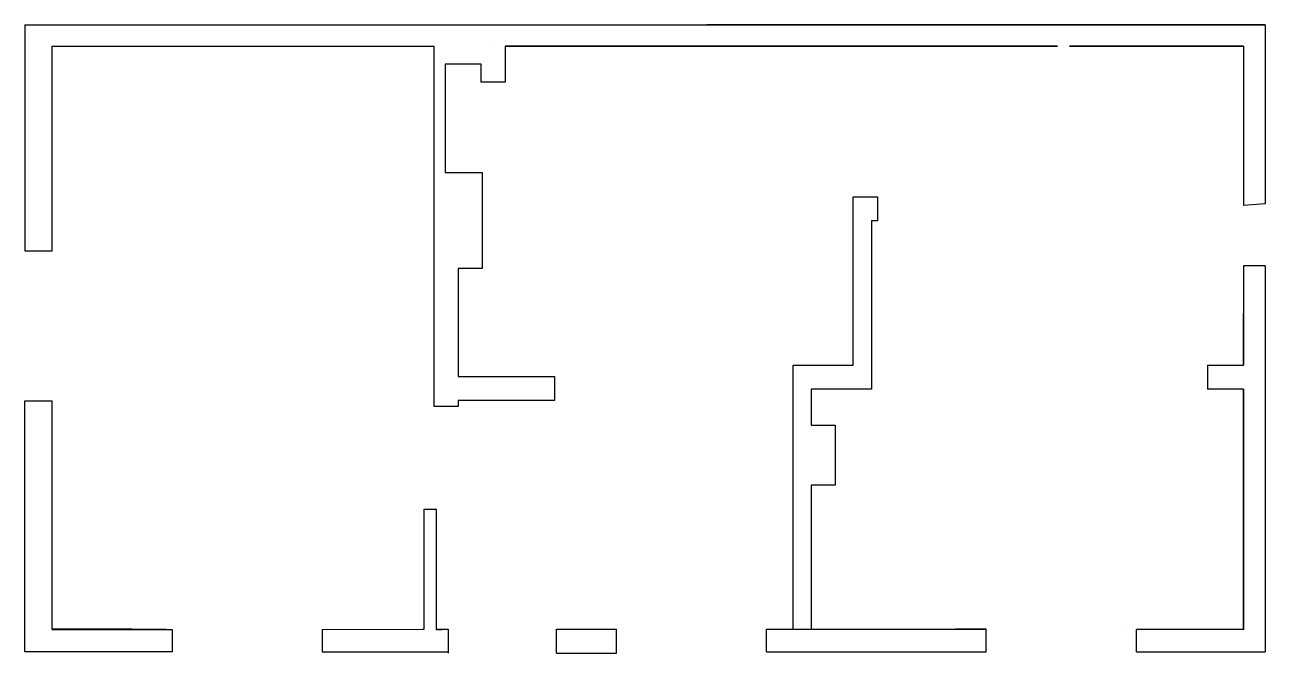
# Model space of a CAD drawing. Header units: millimetres. Extents: x 45594 to 46627, y 1800 to 2323.
import ezdxf

# ---------------------------------------------------------------- set-up
doc = ezdxf.new("R2010")
doc.units = ezdxf.units.MM

msp = doc.modelspace()

# ---------------------------------------------------------------- linework, layer by layer
for p, q in [((45594, 2323), (46627, 2323)), ((45594, 2323), (45594, 2323)), ((45594, 2323), (45594, 2135)), ((46627, 2323), (46162, 2323)), ((46627, 2323), (46162, 2323)), ((46627, 2323), (46627, 2174)), ((45616.7, 2305.2), (45935, 2305.2)), ((45616.7, 2305.2), (45616.7, 2305.2)), ((45616.7, 2305.2), (45616.7, 2305.2)), ((45616.7, 2305.2), (45616.7, 2305.2)), ((45616.7, 2305.2), (45616.7, 2305.2)), ((45616.7, 2305.2), (45785, 2305.2)), ((45616.7, 2135), (45616.7, 2305.2)), ((45935, 2005.2), (45935, 2305.2)), ((45983, 2305.2), (45983, 2305.2)), ((46448, 2305.2), (45994, 2305.2)), ((46454, 2305.2), (45994, 2305.2)), ((45994, 2305.2), (45994, 2275.2)), ((45994, 2305.2), (46454, 2305.2)), ((46454, 2305.2), (46444, 2305.2)), ((46454, 2305.2), (46448, 2305.2)), ((46609, 2305.2), (46464, 2305.2)), ((46609, 2305.2), (46464, 2305.2)), ((46464, 2305.2), (46609, 2305.2)), ((46609, 2305.2), (46609, 2172.5)), ((45974, 2290.2), (45944, 2290.2)), ((45944, 2290.2), (45944, 2200.2)), ((45974, 2275.2), (45974, 2290.2)), ((45994, 2275.2), (45974, 2275.2)), ((45944, 2200.2), (45975, 2200.2)), ((45975, 2200.2), (45975, 2120.2)), ((46284, 2039.8), (46284, 2179.8)), ((46284, 2179.8), (46304, 2179.8)), ((46304, 2179.8), (46304, 2174.8)), ((46304, 2174.8), (46304, 2159.8)), ((46627, 2174), (46609, 2172.5)), ((46304, 2159.8), (46299, 2159.8)), ((46299, 2159.8), (46299, 2019.8)), ((45594, 2135), (45616.7, 2135)), ((45975, 2120.2), (45955, 2120.2)), ((45955, 2120.2), (45955, 2030.2)), ((46627, 2122.5), (46609, 2122.5)), ((46609, 2122.5), (46609, 2039.8)), ((46627, 2122.5), (46627, 1801)), ((46609, 2039.8), (46609, 2082.8)), ((46234, 1819.8), (46234, 2039.8)), ((46234, 2039.8), (46284, 2039.8)), ((46579, 2039.8), (46609, 2039.8)), ((46579, 2039.8), (46579, 2019.8)), ((45955, 2030.2), (46035, 2030.2)), ((46035, 2030.2), (46035, 2010.2)), ((46299, 2019.8), (46249, 2019.8)), ((46249, 2019.8), (46249, 1989.8)), ((46609, 2019.8), (46579, 2019.8)), ((46609, 1819.8), (46609, 2019.8)), ((46609, 2019.8), (46609, 1819.8)), ((45594, 1801), (45594, 2010)), ((45594, 1801), (45594, 2010)), ((45594, 2010), (45616.7, 2010)), ((45616.7, 1819.8), (45616.7, 2010)), ((45955, 2005.2), (45935, 2005.2)), ((45935, 2005.2), (45935, 2005.2)), ((46035, 2010.2), (45955, 2010.2)), ((45955, 2010.2), (45955, 2005.2)), ((46249, 1989.8), (46269, 1989.8)), ((46269, 1989.8), (46269, 1939.8)), ((46269, 1939.8), (46249, 1939.8)), ((46249, 1939.8), (46249, 1819.8)), ((45926.7, 1820), (45926.7, 1920)), ((45926.7, 1920), (45936.7, 1920)), ((45936.7, 1920), (45936.7, 1819.8)), ((45683, 1820), (45616.7, 1820)), ((45616.7, 1820), (45711.7, 1820)), ((45616.7, 1819.8), (45716.7, 1819.8)), ((45716.7, 1819.8), (45716.7, 1801)), ((45841.7, 1819.8), (45925.3, 1820)), ((45841.7, 1819.8), (45841.7, 1801)), ((45925.3, 1820), (45926.7, 1820)), ((45925.3, 1819.8), (45925.3, 1819.8)), ((45936.7, 1820), (45946.7, 1820)), ((45936.7, 1820), (45946.7, 1820)), ((45936.7, 1819.8), (45936.7, 1819.8)), ((45936.7, 1819.8), (45941.7, 1819.8)), ((45946.7, 1819.8), (45936.7, 1819.8)), ((45946.7, 1820), (45946.7, 1800)), ((46036.7, 1800), (46036.7, 1820)), ((46036.7, 1820), (46086.7, 1820)), ((46086.7, 1800), (46086.7, 1820)), ((46211.7, 1801), (46211.7, 1820)), ((46211.7, 1820), (46321.8, 1820)), ((46394.7, 1819.8), (46249, 1819.8)), ((46394.7, 1819.8), (46249, 1819.8)), ((46394.7, 1819.9), (46369, 1820)), ((46394.7, 1801), (46394.7, 1819.9)), ((46509, 1819.8), (46509, 1819.8)), ((46609, 1819.8), (46519.7, 1819.8)), ((46609, 1819.8), (46519.7, 1819.8)), ((46519.7, 1801), (46519.7, 1819.8)), ((45716.7, 1801), (45594, 1801)), ((45841.7, 1801), (45946.7, 1801)), ((46036.7, 1800), (46086.7, 1800)), ((46036.7, 1800), (46086.7, 1800)), ((46036.7, 1800), (46086.7, 1800)), ((46086.7, 1801), (46086.7, 1801)), ((46211.7, 1801), (46394.7, 1801)), ((46211.7, 1801), (46394.7, 1801)), ((46519.7, 1801), (46627, 1801))]:
    msp.add_line(p, q)

doc.saveas('drawing.dxf')
